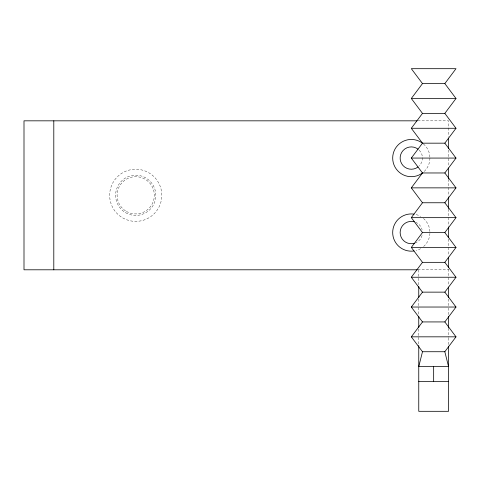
<?xml version="1.0" encoding="UTF-8"?>
<svg xmlns="http://www.w3.org/2000/svg" width="480" height="480" viewBox="0 0 480 480"><rect width="100%" height="100%" fill="white"/><g stroke="black" fill="none" stroke-linecap="round" stroke-linejoin="round"><path stroke-width="0.36" stroke-dasharray="2.4 1.8" d="M417.84 120.828L448.554 120.828L448.554 136.56M417.84 269.796L448.554 269.796M448.554 150.024L448.554 166.524M448.554 179.214L448.554 196.488M448.554 209.16L448.554 226.452M448.554 239.1L448.554 255.666M448.554 269.064L448.554 285.63M448.554 299.01L448.554 307.356M448.554 307.992L448.554 315.594M448.554 328.206L448.554 337.32M448.554 337.938L448.554 344.808M418.758 269.796L418.758 284.79M418.758 299.034L418.758 314.784M418.758 328.944L418.758 344.67M422.1 235.446A11.172 11.172 0 0 1 414.204 243.342M415.584 222.228A11.172 11.172 0 0 1 422.1 229.662M423.462 218.442A18.618 18.618 0 0 1 423.462 246.66M420.618 248.676A18.618 18.618 0 0 1 416.13 250.536M416.13 214.566A18.618 18.618 0 0 1 420.618 216.426M429.93 158.07A18.618 18.618 0 0 1 423.462 172.182M423.462 143.958A18.618 18.618 0 0 1 429.918 157.38M419.208 150.168A11.172 11.172 0 0 1 419.208 165.972M122.688 217.884A26.07 26.07 0 0 0 161.796 195.312A26.07 26.07 0 0 0 122.688 172.734A26.07 26.07 0 0 0 122.688 217.884M125.67 212.724A20.112 20.112 0 0 0 155.832 195.312A20.112 20.112 0 0 0 125.67 177.894A20.112 20.112 0 0 0 125.67 212.724M126.414 211.434A18.618 18.618 0 0 0 154.344 195.312A18.618 18.618 0 0 0 126.414 179.184A18.618 18.618 0 0 0 126.414 211.434"/><path stroke-width="0.72" d="M422.484 321.93L411.312 336.828L422.484 351.726L418.758 366.618L448.554 366.618L444.828 351.726L456 336.828L444.828 321.93L422.484 321.93L411.312 307.032L422.484 292.14L444.828 292.14L456 277.242L444.828 262.344L422.484 262.344L411.312 277.242L422.484 292.14M411.312 98.484L422.484 83.586L444.828 83.586L456 98.484L444.828 113.382L422.484 113.382L411.312 98.484L456 98.484M444.828 172.968L456 187.86L444.828 202.758L422.484 202.758L411.312 187.86L422.484 172.968L444.828 172.968L456 158.07L444.828 143.172L422.484 143.172L411.312 128.274L422.484 113.382M444.828 83.586L456 68.688L411.312 68.688L422.484 83.586M422.484 172.968L411.312 158.07L422.484 143.172M444.828 143.172L456 128.274L444.828 113.382M444.828 262.344L456 247.446L444.828 232.554L422.484 232.554L411.312 217.656L422.484 202.758M422.484 262.344L411.312 247.446L422.484 232.554M444.828 232.554L456 217.656L444.828 202.758M444.828 321.93L456 307.032L444.828 292.14M417.09 120.828L24 120.828L24 269.796L417.258 269.796M411.312 128.274L456 128.274M411.312 158.07L456 158.07M411.312 187.86L456 187.86M411.312 217.656L456 217.656M411.312 247.446L456 247.446M411.312 277.242L456 277.242M411.312 307.032L456 307.032M411.312 336.828L456 336.828M422.484 351.726L444.828 351.726M418.758 381.516L448.554 381.516M448.554 138.042L448.554 148.542M448.554 167.988L448.554 178.506M448.554 197.184L448.554 208.422M448.554 227.124L448.554 237.69M448.554 257.07L448.554 267.654M448.554 287.034L448.554 297.618M448.554 316.23L448.554 327.462M448.554 346.176L448.554 411.312L418.758 411.312L418.758 345.528M433.656 366.618L433.656 381.516M418.758 286.266L418.758 297.534M418.758 316.218L418.758 327.528M53.796 120.828L53.796 269.796M414.204 243.342A11.172 11.172 0 0 1 400.14 232.554A11.172 11.172 0 0 1 414.204 221.76M418.11 166.932A11.172 11.172 0 0 1 403.074 165.618A11.172 11.172 0 0 1 403.074 150.522A11.172 11.172 0 0 1 418.11 149.208M414.09 250.962A18.618 18.618 0 0 1 392.688 232.554A18.618 18.618 0 0 1 414.09 214.14M422.922 172.626A18.618 18.618 0 0 1 397.662 170.736A18.618 18.618 0 0 1 397.662 145.404A18.618 18.618 0 0 1 422.922 143.514"/></g></svg>
